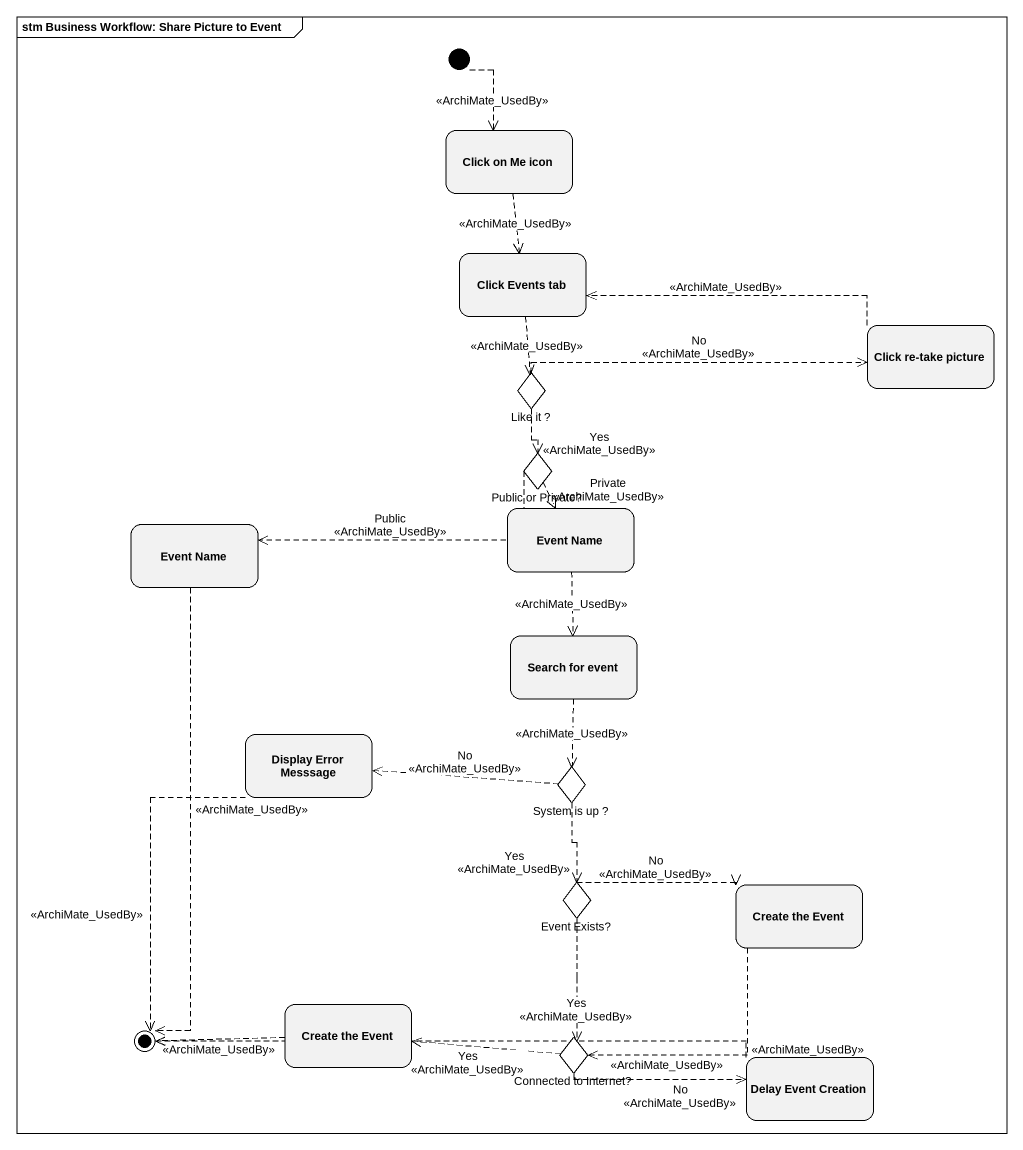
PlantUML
@startuml
mainframe stm Business Workflow: Share Picture to Event
hide empty description
state "Click on Me icon" as Click_on_Me_icon
state "Click Events tab" as Click_Events_tab
state "Click re-take picture" as Click_re_take_picture
state "Like it ?" as Like_it <<choice>>
state "Public or Private?" as Public_or_Private <<choice>>
state "Event Name" as Event_Name
state "Event Name" as Event_Name_2
state "Search for event" as Search_for_event
state "Display Error Messsage" as Display_Error_Messsage
state "System is up ?" as System_is_up <<choice>>
state "Event Exists?" as Event_Exists <<choice>>
state "Create the Event" as Create_the_Event
state "Create the Event" as Create_the_Event_2
state "Connected to Internet?" as Connected_to_Internet <<choice>>
state "Delay Event Creation" as Delay_Event_Creation
[*] -[dashed]-> Click_on_Me_icon : <<ArchiMate_UsedBy>>
Click_on_Me_icon -[dashed]-> Click_Events_tab : <<ArchiMate_UsedBy>>
Click_Events_tab -[dashed]-> Like_it : <<ArchiMate_UsedBy>>
Click_re_take_picture -left[dashed]-> Click_Events_tab : <<ArchiMate_UsedBy>>
Like_it -right[dashed]-> Click_re_take_picture : No\n<<ArchiMate_UsedBy>>
Like_it -[dashed]-> Public_or_Private : Yes\n<<ArchiMate_UsedBy>>
Public_or_Private -[dashed]-> Event_Name : Private\n<<ArchiMate_UsedBy>>
Public_or_Private -left[dashed]-> Event_Name_2 : Public\n<<ArchiMate_UsedBy>>
Event_Name -[dashed]-> Search_for_event : <<ArchiMate_UsedBy>>
Search_for_event -[dashed]-> System_is_up : <<ArchiMate_UsedBy>>
System_is_up -left[dashed]-> Display_Error_Messsage : No\n<<ArchiMate_UsedBy>>
System_is_up -[dashed]-> Event_Exists : Yes\n<<ArchiMate_UsedBy>>
Event_Exists -right[dashed]-> Create_the_Event : No\n<<ArchiMate_UsedBy>>
Event_Exists -[dashed]-> Connected_to_Internet : Yes\n<<ArchiMate_UsedBy>>
Create_the_Event -[dashed]-> Connected_to_Internet : <<ArchiMate_UsedBy>>
Connected_to_Internet -left[dashed]-> Create_the_Event_2 : Yes\n<<ArchiMate_UsedBy>>
Connected_to_Internet -right[dashed]-> Delay_Event_Creation : No\n<<ArchiMate_UsedBy>>
Event_Name_2 -[dashed]-> [*] : <<ArchiMate_UsedBy>>
Display_Error_Messsage -[dashed]-> [*] : <<ArchiMate_UsedBy>>
Create_the_Event_2 -left[dashed]-> [*] : <<ArchiMate_UsedBy>>
Delay_Event_Creation -left[dashed]-> [*] : <<ArchiMate_UsedBy>>
@enduml
